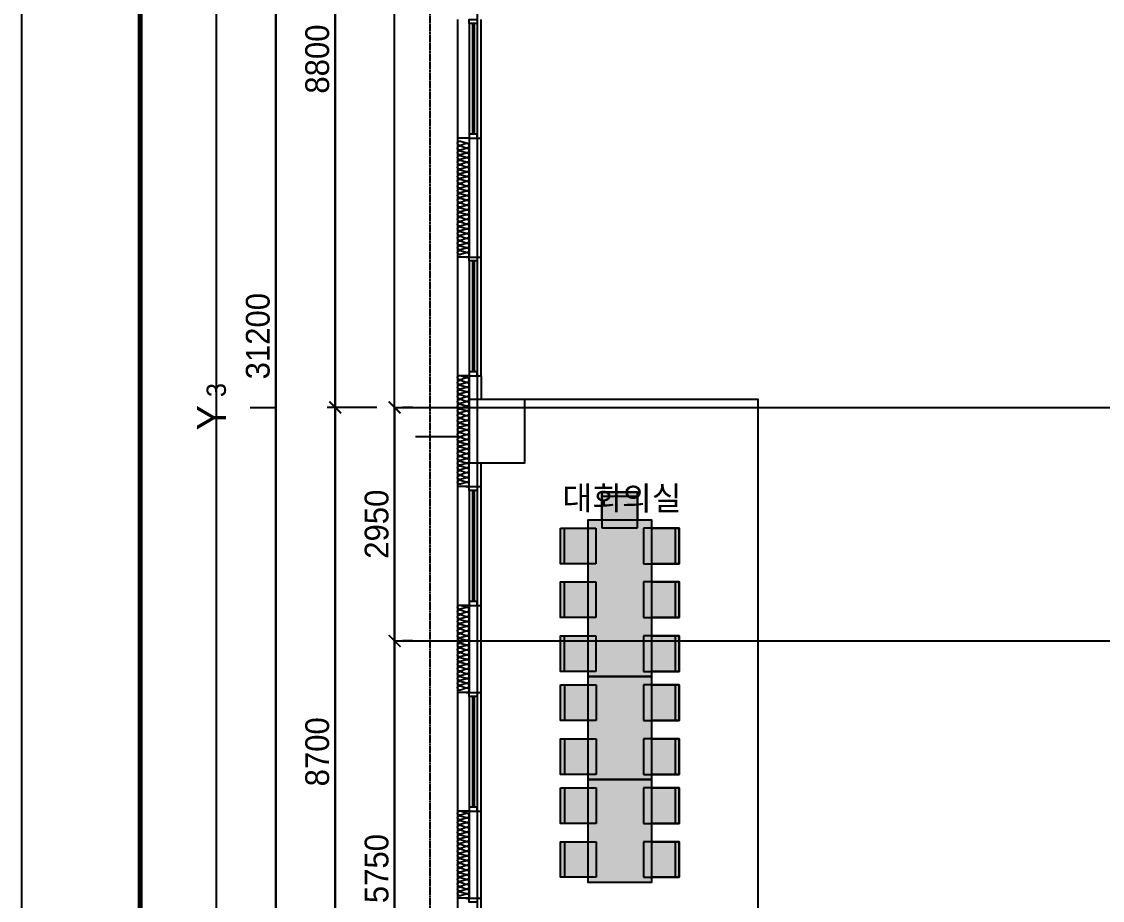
# Model space of a CAD drawing. Header units: millimetres. Extents: x 0 to 199210, y 0 to 94205.
# Drawn here: x 0 to 13647, y 15732 to 26832 of the extents above; entities that cross this region are included whole.
import ezdxf
from ezdxf.enums import TextEntityAlignment as Align

# ---------------------------------------------------------------- set-up
doc = ezdxf.new("R2010")
doc.units = ezdxf.units.MM
doc.linetypes.add('CEN', pattern=[62, 60, -1, 0, -1])
doc.linetypes.add('HIDDEN', pattern=[3, 2, -1])
doc.layers.get('Defpoints').update_dxf_attribs({"color": 142})
for name, color, linetype in [('$사무복지_Plan_1F$0$FUR', 5, 'Continuous'), ('$사무복지_Plan_1F$0$재질', 251, 'Continuous'), ('2. WAL', 2, 'Continuous'), ('4', 4, 'Continuous'), ('A-DWALL1', 3, 'Continuous'), ('CEN', 1, 'CEN'), ('COL', 2, 'Continuous'), ('D_TEXT', 7, 'Continuous'), ('DIM', 7, 'Continuous'), ('Hid', 7, 'HIDDEN'), ('ins', 9, 'Continuous'), ('WID', 4, 'Continuous'), ('WIN-9', 9, 'Continuous')]:
    doc.layers.add(name, color=color, linetype=linetype)
doc.layers.add('INVisible', color=165, linetype='Continuous', plot=False)
doc.styles.add('11', font='Dotum.ttf')
doc.styles.add('돋움', font='Dotum.ttf')
doc.dimstyles.new('150', dxfattribs={"dimscale": 50, "dimtxt": 6, "dimasz": 3, "dimexe": 2, "dimexo": 4.5, "dimgap": 1.5, "dimtad": 1, "dimtoh": 1, "dimdec": 0, "dimzin": 0, "dimdsep": 46, "dimtxsty": '11', "dimblk1": 'ARCHTICK', "dimblk2": 'ARCHTICK', "dimsah": 1, "dimcen": 5, "dimclrd": 143, "dimclre": 143, "dimclrt": 7, "dimadec": 0, "dimazin": 0, "dimtfac": 1, "dimtdec": 0, "dimtix": 1, "dimtmove": 2, "dimatfit": 3, "dimldrblk": 'ARCHTICK', "dimfxl": 1, "dimtolj": 1, "dimtzin": 0, "dimlwd": -1, "dimlwe": -1, "dimarcsym": 0})

# ---------------------------------------------------------------- blocks, each defined once
blk = doc.blocks.new('FORM_A3_100')
at = {"color": 8}
blk.add_lwpolyline([(42000, 0), (42000, 29700), (0, 29700), (0, 0)], close=True, dxfattribs=at)
at = {"color": 7, "const_width": 41.7}
blk.add_lwpolyline([(41001.2, 1016.5), (41001.2, 28683.5), (998.8, 28683.5), (998.8, 1016.5)], close=True, dxfattribs=at)
blk = doc.blocks.new('_ArchTick')
at = {"color": 0, "linetype": 'ByBlock', "const_width": 0.15}
blk.add_lwpolyline([(-0.5, -0.5), (0.5, 0.5)], dxfattribs=at)
blk = doc.blocks.new('*D25')
at = {"layer": 'Defpoints', "color": 0, "transparency": 16777216}
for p in [(4710, 30759), (3960, 21959), (4710, 21959)]:
    blk.add_point(p, dxfattribs=at)
at = {"layer": 'DIM', "color": 143, "transparency": 16777216}
for p, q in [((4485, 30759), (3860, 30759)), ((3960, 30759), (3960, 21959)), ((4485, 21959), (3860, 21959))]:
    blk.add_line(p, q, dxfattribs=at)
at = {"layer": 'DIM', "color": 143, "transparency": 16777216, "xscale": 150, "yscale": 150, "zscale": 150}
for p, rotation in [((3960, 30759), 90), ((3960, 21959), 270)]:
    blk.add_blockref('_ArchTick', p, dxfattribs=dict(at, rotation=rotation))
at = {"layer": 'DIM', "color": 7, "transparency": 16777216, "insert": (3734, 26359), "char_height": 300, "attachment_point": 5, "rotation": 90, "style": '11'}
blk.add_mtext('\\A1;8800', dxfattribs=at)
blk = doc.blocks.new('*D26')
at = {"layer": 'Defpoints', "color": 0, "transparency": 16777216}
for p in [(4710, 21959), (3960, 13259), (4710, 13259)]:
    blk.add_point(p, dxfattribs=at)
at = {"layer": 'DIM', "color": 143, "transparency": 16777216}
for p, q in [((4485, 21959), (3860, 21959)), ((3960, 21959), (3960, 13259)), ((4485, 13259), (3860, 13259))]:
    blk.add_line(p, q, dxfattribs=at)
at = {"layer": 'DIM', "color": 143, "transparency": 16777216, "xscale": 150, "yscale": 150, "zscale": 150}
for p, rotation in [((3960, 21959), 90), ((3960, 13259), 270)]:
    blk.add_blockref('_ArchTick', p, dxfattribs=dict(at, rotation=rotation))
at = {"layer": 'DIM', "color": 7, "transparency": 16777216, "insert": (3734, 17609), "char_height": 300, "attachment_point": 5, "rotation": 90, "style": '11'}
blk.add_mtext('\\A1;8700', dxfattribs=at)
blk = doc.blocks.new('*D28')
at = {"layer": 'Defpoints', "color": 0, "transparency": 16777216}
for p in [(4710, 38459), (3210, 7259), (4710, 7259)]:
    blk.add_point(p, dxfattribs=at)
at = {"layer": 'DIM', "color": 143, "transparency": 16777216}
for p, q in [((4485, 38459), (3110, 38459)), ((3210, 38459), (3210, 7259)), ((4485, 7259), (3110, 7259))]:
    blk.add_line(p, q, dxfattribs=at)
at = {"layer": 'DIM', "color": 143, "transparency": 16777216, "xscale": 150, "yscale": 150, "zscale": 150}
for p, rotation in [((3210, 38459), 90), ((3210, 7259), 270)]:
    blk.add_blockref('_ArchTick', p, dxfattribs=dict(at, rotation=rotation))
at = {"layer": 'DIM', "color": 7, "transparency": 16777216, "insert": (2984, 22859), "char_height": 300, "attachment_point": 5, "rotation": 90, "style": '11'}
blk.add_mtext('\\A1;31200', dxfattribs=at)
blk = doc.blocks.new('*D54')
at = {"layer": 'Defpoints', "color": 0, "transparency": 16777216}
for p in [(4710, 21959), (4710, 19009), (4710, 19009)]:
    blk.add_point(p, dxfattribs=at)
at = {"layer": 'DIM', "color": 143, "transparency": 16777216}
for p, q in [((4710, 21959), (4710, 19009)), ((4935, 21959), (4810, 21959)), ((4935, 19009), (4810, 19009))]:
    blk.add_line(p, q, dxfattribs=at)
at = {"layer": 'DIM', "color": 143, "transparency": 16777216, "xscale": 150, "yscale": 150, "zscale": 150}
for p, rotation in [((4710, 21959), 90), ((4710, 19009), 270)]:
    blk.add_blockref('_ArchTick', p, dxfattribs=dict(at, rotation=rotation))
at = {"layer": 'DIM', "color": 7, "transparency": 16777216, "insert": (4484, 20484), "char_height": 300, "attachment_point": 5, "rotation": 90, "style": '11'}
blk.add_mtext('\\A1;2950', dxfattribs=at)
blk = doc.blocks.new('*D55')
at = {"layer": 'Defpoints', "color": 0, "transparency": 16777216}
for p in [(4710, 19009), (4710, 13259), (4710, 13259)]:
    blk.add_point(p, dxfattribs=at)
at = {"layer": 'DIM', "color": 143, "transparency": 16777216}
for p, q in [((4710, 19009), (4710, 13259)), ((4935, 19009), (4810, 19009)), ((4935, 13259), (4810, 13259))]:
    blk.add_line(p, q, dxfattribs=at)
at = {"layer": 'DIM', "color": 143, "transparency": 16777216, "xscale": 150, "yscale": 150, "zscale": 150}
for p, rotation in [((4710, 19009), 90), ((4710, 13259), 270)]:
    blk.add_blockref('_ArchTick', p, dxfattribs=dict(at, rotation=rotation))
at = {"layer": 'DIM', "color": 7, "transparency": 16777216, "insert": (4484, 16134), "char_height": 300, "attachment_point": 5, "rotation": 90, "style": '11'}
blk.add_mtext('\\A1;5750', dxfattribs=at)
blk = doc.blocks.new('insul1')
blk.add_lwpolyline([(0, 0.25, 1.344031), (0.35, 0.25), (0.2, 0.75, -1.344031), (0.55, 0.75), (0.4, 0.25)], format="xyb")
blk = doc.blocks.new('table_4')
at = {"true_color": 0xffffff}
h = blk.add_hatch(color=7, dxfattribs=at)
h.dxf.hatch_style = 1
h.paths.add_polyline_path([(130342, 46560), (130342, 46210), (130237, 46210), (130237, 45410), (130342, 45410), (130342, 45060), (130792, 45060), (130792, 45410), (131022, 45410), (131022, 45060), (131472, 45060), (131472, 45410), (131537, 45410), (131537, 46210), (131472, 46210), (131472, 46560), (131022, 46560), (131022, 46210), (130792, 46210), (130792, 46560)])
at = {"layer": '$사무복지_Plan_1F$0$FUR'}
for p, q in [((130792, 46560), (130342, 46560)), ((130342, 46560), (130342, 46210)), ((130792, 46210), (130792, 46560)), ((131472, 46560), (131022, 46560)), ((131022, 46560), (131022, 46210)), ((131472, 46210), (131472, 46560)), ((130342, 46510), (130792, 46510)), ((131022, 46510), (131472, 46510)), ((131537, 46210), (130237, 46210)), ((130237, 46210), (130237, 45410)), ((131537, 45410), (131537, 46210)), ((130237, 45410), (131537, 45410)), ((130342, 45060), (130342, 45410)), ((130792, 45410), (130792, 45060)), ((131022, 45060), (131022, 45410)), ((131472, 45410), (131472, 45060)), ((130342, 45110), (130792, 45110)), ((130792, 45060), (130342, 45060)), ((131022, 45110), (131472, 45110)), ((131472, 45060), (131022, 45060))]:
    blk.add_line(p, q, dxfattribs=at)
at = {"layer": '$사무복지_Plan_1F$0$재질', "ltscale": 0.3}
for p, q in [((130342, 46210), (130342, 46110)), ((130792, 46110), (130792, 46210)), ((131022, 46210), (131022, 46110)), ((131472, 46110), (131472, 46210)), ((130342, 46110), (130792, 46110)), ((131022, 46110), (131472, 46110)), ((130342, 45410), (130342, 45510)), ((130342, 45510), (130792, 45510)), ((130792, 45510), (130792, 45410)), ((131022, 45410), (131022, 45510)), ((131022, 45510), (131472, 45510)), ((131472, 45510), (131472, 45410))]:
    blk.add_line(p, q, dxfattribs=at)
blk.add_lwpolyline([(130342, 46560), (130342, 46210), (130237, 46210), (130237, 45410), (130342, 45410), (130342, 45060), (130792, 45060), (130792, 45410), (131022, 45410), (131022, 45060), (131472, 45060), (131472, 45410), (131537, 45410), (131537, 46210), (131472, 46210), (131472, 46560), (131022, 46560), (131022, 46210), (130792, 46210), (130792, 46560)], close=True)
blk = doc.blocks.new('3F_Tabl_7')
at = {"true_color": 0xffffff}
h = blk.add_hatch(color=7, dxfattribs=at)
h.dxf.hatch_style = 1
h.paths.add_polyline_path([(279150, 37195), (278800, 37195), (278800, 37300), (278625, 37300), (278625, 37650), (278175, 37650), (278175, 37300), (278000, 37300), (278000, 37195), (277650, 37195), (277650, 36745), (278000, 36745), (278000, 36515), (277650, 36515), (277650, 36065), (278000, 36065), (278000, 35835), (277650, 35835), (277650, 35385), (278000, 35385), (278000, 35320), (278800, 35320), (278800, 35385), (279150, 35385), (279150, 35835), (278800, 35835), (278800, 36065), (279150, 36065), (279150, 36515), (278800, 36515), (278800, 36745), (279150, 36745)])
at = {"layer": '$사무복지_Plan_1F$0$FUR'}
for p, q in [((278175, 37300), (278175, 37650)), ((278175, 37650), (278625, 37650)), ((278625, 37600), (278175, 37600)), ((278625, 37650), (278625, 37300)), ((278800, 37300), (278000, 37300)), ((278000, 37300), (278000, 35320)), ((278800, 35320), (278800, 37300)), ((277650, 36745), (277650, 37195)), ((277650, 37195), (278000, 37195)), ((277700, 37195), (277700, 36745)), ((279150, 37195), (278800, 37195)), ((279100, 37195), (279100, 36745)), ((279150, 36745), (279150, 37195)), ((278000, 36745), (277650, 36745)), ((278800, 36745), (279150, 36745)), ((277650, 36065), (277650, 36515)), ((277650, 36515), (278000, 36515)), ((277700, 36515), (277700, 36065)), ((279150, 36515), (278800, 36515)), ((279100, 36515), (279100, 36065)), ((279150, 36065), (279150, 36515)), ((278000, 36065), (277650, 36065)), ((278800, 36065), (279150, 36065)), ((277650, 35385), (277650, 35835)), ((277650, 35835), (278000, 35835)), ((277700, 35835), (277700, 35385)), ((279150, 35835), (278800, 35835)), ((279100, 35835), (279100, 35385)), ((279150, 35385), (279150, 35835)), ((278000, 35385), (277650, 35385)), ((278800, 35385), (279150, 35385)), ((278000, 35320), (278800, 35320))]:
    blk.add_line(p, q, dxfattribs=at)
at = {"layer": '$사무복지_Plan_1F$0$재질', "ltscale": 0.3}
for p, q in [((278175, 37200), (278175, 37300)), ((278625, 37300), (278625, 37200)), ((278000, 37195), (278100, 37195)), ((278100, 37195), (278100, 36745)), ((278625, 37200), (278175, 37200)), ((278800, 37195), (278700, 37195)), ((278700, 37195), (278700, 36745)), ((278100, 36745), (278000, 36745)), ((278700, 36745), (278800, 36745)), ((278000, 36515), (278100, 36515)), ((278100, 36515), (278100, 36065)), ((278800, 36515), (278700, 36515)), ((278700, 36515), (278700, 36065)), ((278100, 36065), (278000, 36065)), ((278700, 36065), (278800, 36065)), ((278000, 35835), (278100, 35835)), ((278100, 35835), (278100, 35385)), ((278800, 35835), (278700, 35835)), ((278700, 35835), (278700, 35385)), ((278100, 35385), (278000, 35385)), ((278700, 35385), (278800, 35385))]:
    blk.add_line(p, q, dxfattribs=at)
blk.add_lwpolyline([(279150, 37195), (278800, 37195), (278800, 37300), (278625, 37300), (278625, 37650), (278175, 37650), (278175, 37300), (278000, 37300), (278000, 37195), (277650, 37195), (277650, 36745), (278000, 36745), (278000, 36515), (277650, 36515), (277650, 36065), (278000, 36065), (278000, 35835), (277650, 35835), (277650, 35385), (278000, 35385), (278000, 35320), (278800, 35320), (278800, 35385), (279150, 35385), (279150, 35835), (278800, 35835), (278800, 36065), (279150, 36065), (279150, 36515), (278800, 36515), (278800, 36745), (279150, 36745)], close=True)

msp = doc.modelspace()

# ---------------------------------------------------------------- linework, layer by layer
at = {"color": 0, "linetype": 'ByBlock'}
msp.add_line((2884.6, 21958.9), (3209.6, 21958.9), dxfattribs=at)
msp.add_line((4975.3, 21589.6), (5540.2, 21589.6))
at = {"layer": '2. WAL'}
msp.add_lwpolyline([(9302.7, 13958.9), (9302.7, 22058.9), (6352.7, 22058.9)], dxfattribs=at)
at = {"layer": '4'}
for p, q in [((5652.7, 25358.9), (5502.7, 25358.9)), ((5502.7, 25358.9), (5502.7, 23858.9)), ((5652.7, 23858.9), (5502.7, 23858.9)), ((5502.7, 22358.9), (5502.7, 20958.9)), ((5652.7, 22358.9), (5502.7, 22358.9)), ((5652.7, 20958.9), (5502.7, 20958.9)), ((5652.7, 19458.9), (5502.7, 19458.9)), ((5502.7, 19458.9), (5502.7, 18358.9)), ((5652.7, 18358.9), (5502.7, 18358.9)), ((5652.7, 16858.9), (5502.7, 16858.9)), ((5502.7, 16858.9), (5502.7, 15758.9)), ((5652.7, 15758.9), (5502.7, 15758.9))]:
    msp.add_line(p, q, dxfattribs=at)
at = {"layer": 'CEN'}
for p, q in [((5752.7, 39166.8), (5752.7, 5395.3)), ((4709.6, 21958.9), (53578.6, 21958.9)), ((4709.6, 19008.9), (53578.6, 19008.9))]:
    msp.add_line(p, q, dxfattribs=at)
at = {"layer": 'COL'}
for p, q in [((5652.7, 25358.9), (5802.7, 25358.9)), ((5652.7, 25358.9), (5652.7, 23858.9)), ((5802.7, 23858.9), (5802.7, 25358.9)), ((5652.7, 23858.9), (5802.7, 23858.9)), ((5652.7, 22358.9), (5802.7, 22358.9)), ((5652.7, 22358.9), (5652.7, 22058.9)), ((5802.7, 22358.9), (5802.7, 22058.9)), ((5652.7, 20958.9), (5652.7, 21258.9)), ((5802.7, 20958.9), (5802.7, 21258.9)), ((5652.7, 20958.9), (5802.7, 20958.9)), ((5652.7, 19458.9), (5802.7, 19458.9)), ((5652.7, 19458.9), (5652.7, 18358.9)), ((5802.7, 18358.9), (5802.7, 19458.9)), ((5652.7, 18358.9), (5802.7, 18358.9)), ((5652.7, 16858.9), (5802.7, 16858.9)), ((5652.7, 16858.9), (5652.7, 15758.9)), ((5802.7, 15758.9), (5802.7, 16858.9)), ((5652.7, 15758.9), (5802.7, 15758.9))]:
    msp.add_line(p, q, dxfattribs=at)
msp.add_lwpolyline([(5652.7, 22058.9), (5652.7, 21258.9), (6352.7, 21258.9), (6352.7, 22058.9), (5652.7, 22058.9)], dxfattribs=at)
at = {"layer": 'Hid', "ltscale": 5}
msp.add_line((5153, 42375.9), (5153, 13083.6), dxfattribs=at)
at = {"layer": 'INVisible'}
for points in [[(55828.6, 3145.3), (2459.6, 3145.3), (2459.6, 41416.8), (55828.6, 41416.8)], [(55078.6, 3895.3), (3209.6, 3895.3), (3209.6, 40666.8), (55078.6, 40666.8)], [(54328.6, 4645.3), (3959.6, 4645.3), (3959.6, 39916.8), (54328.6, 39916.8)], [(53578.6, 5395.3), (4709.6, 5395.3), (4709.6, 39166.8), (53578.6, 39166.8)]]:
    msp.add_lwpolyline(points, close=True, dxfattribs=at)
at = {"layer": 'WID'}
for p, q in [((5652.7, 26808.9), (5652.7, 25408.9)), ((5692.7, 26808.9), (5692.7, 25408.9)), ((5712.7, 26808.9), (5712.7, 25408.9)), ((5752.7, 26808.9), (5752.7, 25408.9)), ((5652.7, 23808.9), (5652.7, 22408.9)), ((5692.7, 23808.9), (5692.7, 22408.9)), ((5712.7, 23808.9), (5712.7, 22408.9)), ((5752.7, 23808.9), (5752.7, 22408.9)), ((5652.7, 20908.9), (5652.7, 19508.9)), ((5692.7, 20908.9), (5692.7, 19508.9)), ((5712.7, 20908.9), (5712.7, 19508.9)), ((5752.7, 20908.9), (5752.7, 19508.9)), ((5652.7, 18308.9), (5652.7, 16908.9)), ((5692.7, 18308.9), (5692.7, 16908.9)), ((5712.7, 18308.9), (5712.7, 16908.9)), ((5752.7, 18308.9), (5752.7, 16908.9))]:
    msp.add_line(p, q, dxfattribs=at)
for points in [[(5752.7, 26858.9), (5752.7, 26808.9), (5652.7, 26808.9), (5652.7, 26858.9)], [(5752.7, 25358.9), (5752.7, 25408.9), (5652.7, 25408.9), (5652.7, 25358.9)], [(5752.7, 23858.9), (5752.7, 23808.9), (5652.7, 23808.9), (5652.7, 23858.9)], [(5752.7, 22358.9), (5752.7, 22408.9), (5652.7, 22408.9), (5652.7, 22358.9)], [(5752.7, 20958.9), (5752.7, 20908.9), (5652.7, 20908.9), (5652.7, 20958.9)], [(5752.7, 19458.9), (5752.7, 19508.9), (5652.7, 19508.9), (5652.7, 19458.9)], [(5752.7, 18358.9), (5752.7, 18308.9), (5652.7, 18308.9), (5652.7, 18358.9)], [(5752.7, 16858.9), (5752.7, 16908.9), (5652.7, 16908.9), (5652.7, 16858.9)], [(5752.7, 15758.9), (5752.7, 15708.9), (5652.7, 15708.9), (5652.7, 15758.9)]]:
    msp.add_lwpolyline(points, close=True, dxfattribs=at)
at = {"layer": 'WIN-9'}
for p, q in [((5502.7, 26858.9), (5502.7, 25358.9)), ((5802.7, 25358.9), (5802.7, 26858.9)), ((5502.7, 23858.9), (5502.7, 22358.9)), ((5802.7, 22358.9), (5802.7, 23858.9)), ((5502.7, 20958.9), (5502.7, 19458.9)), ((5802.7, 19458.9), (5802.7, 20958.9)), ((5502.7, 18358.9), (5502.7, 16858.9)), ((5802.7, 16858.9), (5802.7, 18358.9)), ((5502.7, 15758.9), (5502.7, 14258.9)), ((5802.7, 14258.9), (5802.7, 15758.9))]:
    msp.add_line(p, q, dxfattribs=at)

# ---------------------------------------------------------------- block references
at = {"xscale": 1.499999999961756, "yscale": 1.499999999961756, "zscale": 1.499999999961756}
msp.add_blockref('FORM_A3_100', (0, 0), dxfattribs=at)
at = {"xscale": -1, "rotation": 89.99999999999952}
for p in [(53363.1, 148795.8), (53363.1, 147495.8)]:
    msp.add_blockref('table_4', p, dxfattribs=at)
at = {"layer": 'A-DWALL1', "xscale": -1, "rotation": 359.9999999999996}
msp.add_blockref('3F_Tabl_7', (285952.7, -16761.1), dxfattribs=at)
at = {"layer": 'ins', "xscale": 150, "yscale": 150, "zscale": 150, "rotation": 90, "row_count": 1, "row_spacing": 0, "column_spacing": 60}
for p, column_count in [((5652.7, 23858.9), 24), ((5652.7, 20958.9), 23), ((5652.7, 18358.9), 18), ((5652.7, 15758.9), 18)]:
    msp.add_blockref('insul1', p, dxfattribs=dict(at, column_count=column_count))

# ---------------------------------------------------------------- texts
at = {"color": 3, "linetype": 'ByBlock', "style": '돋움'}
for tag, text, height, p in [('3', '1', 243.8, (2458, 22178.2)), ('Y', 'X', 365.6, (2397.1, 21828.8))]:
    msp.add_attdef(tag, text=text, height=height, rotation=90, dxfattribs=at).set_placement(p, align=Align.MIDDLE_CENTER)
at = {"layer": 'D_TEXT', "color": 7, "style": '돋움'}
msp.add_text('대회의실', height=300, dxfattribs=at).set_placement((7581.2, 20816.7), align=Align.MIDDLE)

# ---------------------------------------------------------------- dimensions: what is measured, and where the dimension line sits
at = {"layer": 'DIM'}
for base, p1, p2, picture, middle in [((3209.6, 7258.9), (4709.6, 38458.9), (4709.6, 7258.9), '*D28', (2984.4, 22858.9)), ((3959.6, 21958.9), (4709.6, 30758.9), (4709.6, 21958.9), '*D25', (3734.4, 26358.9)), ((3959.6, 13258.9), (4709.6, 21958.9), (4709.6, 13258.9), '*D26', (3734.4, 17608.9))]:
    dim = msp.add_linear_dim(base=base, p1=p1, p2=p2, angle=90, dimstyle='150', override={"dimscale": 50}, dxfattribs=at)
    dim.commit()
    dim.dimension.update_dxf_attribs({"geometry": picture, "text_midpoint": middle})
for base, p1, p2, picture, middle in [((4709.6, 19008.9), (4709.6, 21958.9), (4709.6, 19008.9), '*D54', (4484.4, 20483.9)), ((4709.6, 13258.9), (4709.6, 19008.9), (4709.6, 13258.9), '*D55', (4484.4, 16133.9))]:
    dim = msp.add_linear_dim(base=base, p1=p1, p2=p2, angle=90, dimstyle='150', dxfattribs=at)
    dim.commit()
    dim.dimension.update_dxf_attribs({"geometry": picture, "text_midpoint": middle})

doc.saveas('drawing.dxf')
